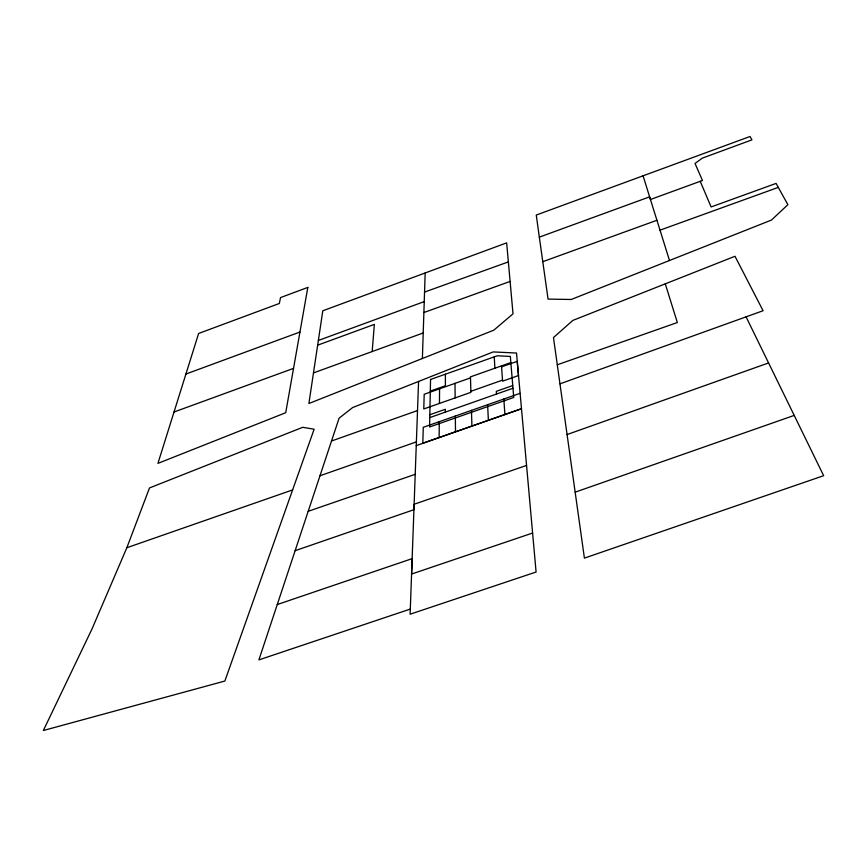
<?xml version="1.0" encoding="UTF-8"?>
<svg xmlns="http://www.w3.org/2000/svg" width="867" height="867" viewBox="0 0 867 867"><rect width="100%" height="100%" fill="white"/><g stroke="black" fill="none" stroke-linecap="round" stroke-linejoin="round"><path stroke-width="1.3" d="M445.335 412.107L445.345 409.278L429.826 414.74M445.41 374.197L445.389 385.761L430.314 391.093M439.135 437.51L439.276 421.676M439.45 403.437L439.58 388.828M422.381 358.505L425.177 272.953M410.308 609.067L258.897 659.895L339.084 418.187L352.652 407.555L493.182 351.926L516.515 353.032L536.088 572.014L410.113 614.215L414.133 504.247L526.54 465.438M418.566 381.48L413.938 509.698L295.127 550.686M372.181 351.547L374.349 324.399L317.647 345.174L308.89 403.513L493.789 330.186L513.015 313.832L506.653 242.868L322.806 310.776L317.647 345.174M126.842 547.738L149.503 487.937L302.746 427.301L314.136 429.219L224.856 681.05L43.35 730.513L91.978 629.019L126.842 547.738L292.613 489.92M185.961 374.013L299.939 332.039M318.362 340.46L424.245 301.608M700.233 181.311L711.113 206.953L776.084 183.414L787.875 204.688L771.457 220.066L571.234 299.473L548.063 299.104L539.328 237.135L649.621 196.852L669.497 260.501M174.094 411.988L293.534 368.377M542.807 261.682L656.937 220.272M313.486 372.918L423.226 332.961M423.876 312.532L510.11 281.428M660.025 230.167L778.295 187.38M424.548 292.081L508.355 261.91M559.963 383.843L763.09 310.722L734.988 256.274L572.794 320.432L553.471 337.566L584.412 558.12L823.65 475.69L746.075 316.845M567.072 434.551L768.585 362.937M510.858 362.569L470.456 376.874L470.911 392.339L423.779 408.964L424.191 394.279L470.488 377.882M501.592 366.871L517.209 361.344L518.488 375.563L502.589 381.166L501.505 365.885M331.519 441L417.526 410.535M470.889 391.288L502.502 380.136M557.297 364.79L677.344 322.524L665.282 283.845M512.744 385.555L496.325 391.331L496.498 394.052M429.761 417.601L512.971 388.243M319.977 475.777L416.398 441.877M520.081 393.325L423.269 427.301L422.825 443.21L521.479 408.736L416.247 445.638M575.157 492.174L794.215 415.401M308.186 511.324L415.217 474.314M277.256 604.548L412.139 558.641L411.576 574.041L532.598 533.042M643.065 175.806L650.445 199.497L702.465 180.499L695.052 163.473L702.27 158.152L751.927 139.858L750.063 136.487L536.261 215.059L539.328 237.135M503.825 399.026L504.908 414.534M494.223 356.857L494.916 368.215M487.612 404.716L488.381 420.3M471.453 410.384L471.919 426.055M455.012 383.366L455.153 397.899M455.338 416.041L455.5 431.799M430.552 379.475L429.577 426.987L513.73 397.465L510.349 356.424L497.257 355.784L430.552 379.475M307.818 287.411L285.72 412.703L157.924 463.39L198.63 333.459L279.315 303.483L280.55 297.576L307.818 287.411"/></g></svg>
